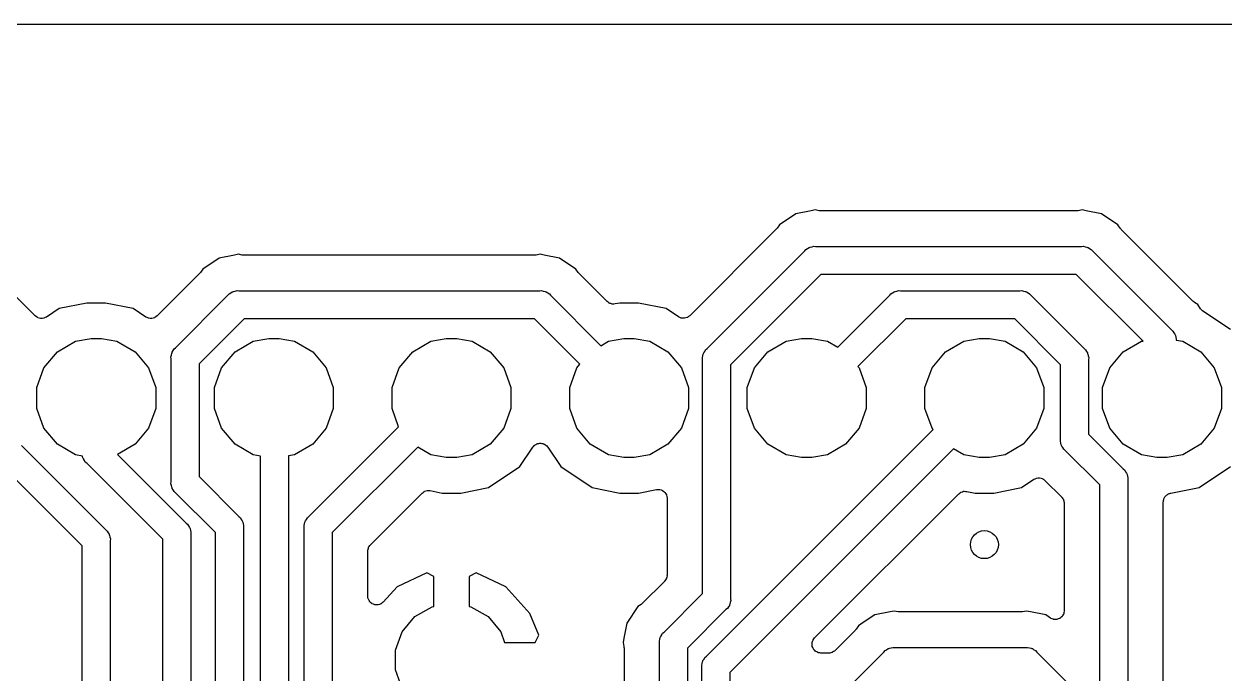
# Model space of a CAD drawing. Extents: x 106 to 188.7, y -135.7 to -88.7.
# Drawn here: x 156.45 to 173.62, y -97.99 to -88.7 of the extents above; entities that cross this region are included whole.
import ezdxf

# ---------------------------------------------------------------- set-up
doc = ezdxf.new("R2010")
doc.units = 0
doc.header["$MEASUREMENT"] = 0
doc.layers.add('BLACK', color=7, linetype='CONTINUOUS')

msp = doc.modelspace()

# ---------------------------------------------------------------- linework, layer by layer
at = {"layer": 'BLACK', "linetype": 'CONTINUOUS'}
for p, q in [((106.71, -88.696), (187.9, -88.696)), ((167.758, -91.3531), (167.701, -91.3646)), ((167.816, -91.3646), (167.758, -91.3531)), ((171.577, -91.3531), (171.52, -91.3646)), ((171.634, -91.3646), (171.577, -91.3531)), ((167.482, -91.4081), (167.248, -91.5646)), ((167.701, -91.3646), (167.482, -91.4081)), ((167.828, -91.3648), (167.816, -91.3646)), ((167.841, -91.367), (167.828, -91.3648)), ((171.495, -91.367), (167.841, -91.367)), ((171.507, -91.3648), (171.495, -91.367)), ((171.52, -91.3646), (171.507, -91.3648)), ((171.853, -91.4081), (171.634, -91.3646)), ((171.634, -91.3646), (171.634, -91.3646)), ((172.087, -91.5646), (171.853, -91.4081)), ((167.2, -91.6325), (165.966, -92.8661)), ((167.207, -91.6223), (167.2, -91.6325)), ((167.216, -91.6133), (167.207, -91.6223)), ((167.248, -91.5646), (167.216, -91.6133)), ((172.12, -91.6133), (172.087, -91.5646)), ((172.129, -91.6223), (172.12, -91.6133)), ((172.136, -91.6325), (172.129, -91.6223)), ((173.162, -92.6592), (172.136, -91.6325)), ((167.715, -91.8796), (167.741, -91.8727)), ((167.741, -91.8727), (167.767, -91.875)), ((171.568, -91.875), (171.595, -91.8727)), ((171.595, -91.8727), (171.62, -91.8796)), ((159.236, -92.0431), (159.002, -92.1996)), ((159.455, -91.9996), (159.236, -92.0431)), ((159.512, -91.9881), (159.455, -91.9996)), ((159.569, -91.9996), (159.512, -91.9881)), ((159.582, -91.9998), (159.569, -91.9996)), ((159.594, -92.002), (159.582, -91.9998)), ((163.748, -92.002), (159.594, -92.002)), ((163.76, -91.9998), (163.748, -92.002)), ((163.773, -91.9996), (163.76, -91.9998)), ((163.83, -91.9881), (163.773, -91.9996)), ((163.887, -91.9996), (163.83, -91.9881)), ((164.106, -92.0431), (163.887, -91.9996)), ((163.887, -91.9996), (163.887, -91.9996)), ((164.34, -92.1996), (164.106, -92.0431)), ((166.215, -93.3359), (167.611, -91.9398)), ((167.611, -91.9398), (167.628, -91.9194)), ((167.628, -91.9194), (167.651, -91.9062)), ((167.651, -91.9062), (167.673, -91.8909)), ((167.673, -91.8909), (167.681, -91.8886)), ((167.681, -91.8886), (167.689, -91.8842)), ((167.689, -91.8842), (167.715, -91.8796)), ((167.767, -91.875), (171.568, -91.875)), ((171.62, -91.8796), (171.646, -91.8842)), ((171.646, -91.8842), (171.654, -91.8886)), ((171.654, -91.8886), (171.663, -91.8909)), ((171.663, -91.8909), (171.685, -91.9062)), ((171.685, -91.9062), (171.708, -91.9194)), ((171.708, -91.9194), (171.725, -91.9398)), ((171.725, -91.9398), (172.855, -93.0704)), ((159.002, -92.1996), (158.969, -92.2483)), ((164.373, -92.2483), (164.34, -92.1996)), ((156.609, -92.8695), (156.007, -92.2675)), ((158.953, -92.2675), (158.351, -92.8695)), ((158.96, -92.2573), (158.953, -92.2675)), ((158.969, -92.2483), (158.96, -92.2573)), ((164.382, -92.2573), (164.373, -92.2483)), ((164.389, -92.2675), (164.382, -92.2573)), ((164.785, -92.664), (164.389, -92.2675)), ((167.841, -92.275), (166.55, -93.5663)), ((171.494, -92.275), (167.841, -92.275)), ((172.448, -93.2284), (171.494, -92.275)), ((159.364, -92.5748), (159.381, -92.5544)), ((159.381, -92.5544), (159.404, -92.5412)), ((159.404, -92.5412), (159.426, -92.5259)), ((159.426, -92.5259), (159.435, -92.5236)), ((159.435, -92.5236), (159.443, -92.5192)), ((159.443, -92.5192), (159.469, -92.5146)), ((159.469, -92.5146), (159.494, -92.5077)), ((159.494, -92.5077), (159.521, -92.51)), ((159.521, -92.51), (163.821, -92.51)), ((163.821, -92.51), (163.848, -92.5077)), ((163.848, -92.5077), (163.873, -92.5146)), ((163.873, -92.5146), (163.899, -92.5192)), ((163.899, -92.5192), (163.907, -92.5236)), ((163.907, -92.5236), (163.916, -92.5259)), ((163.916, -92.5259), (163.938, -92.5412)), ((163.938, -92.5412), (163.961, -92.5544)), ((163.961, -92.5544), (163.978, -92.5748)), ((168.826, -92.5748), (168.843, -92.5544)), ((168.843, -92.5544), (168.866, -92.5412)), ((168.866, -92.5412), (168.888, -92.5259)), ((168.888, -92.5259), (168.896, -92.5236)), ((168.896, -92.5236), (168.904, -92.5192)), ((168.904, -92.5192), (168.93, -92.5146)), ((168.93, -92.5146), (168.956, -92.5077)), ((168.956, -92.5077), (168.982, -92.51)), ((168.982, -92.51), (170.688, -92.51)), ((170.688, -92.51), (170.714, -92.5077)), ((170.714, -92.5077), (170.74, -92.5146)), ((170.74, -92.5146), (170.766, -92.5192)), ((170.766, -92.5192), (170.774, -92.5236)), ((170.774, -92.5236), (170.782, -92.5259)), ((170.782, -92.5259), (170.804, -92.5412)), ((170.804, -92.5412), (170.827, -92.5544)), ((170.827, -92.5544), (170.844, -92.5748)), ((157.346, -92.6855), (156.95, -92.7643)), ((157.614, -92.6855), (157.346, -92.6855)), ((158.01, -92.7643), (157.614, -92.6855)), ((158.615, -93.3244), (159.364, -92.5748)), ((163.978, -92.5748), (164.697, -93.2945)), ((164.8, -92.6743), (164.785, -92.664)), ((164.814, -92.6855), (164.8, -92.6743)), ((164.818, -92.6869), (164.814, -92.6855)), ((164.821, -92.6893), (164.818, -92.6869)), ((164.839, -92.6939), (164.821, -92.6893)), ((164.856, -92.6997), (164.839, -92.6939)), ((164.86, -92.6996), (164.856, -92.6997)), ((164.864, -92.7007), (164.86, -92.6996)), ((164.882, -92.6991), (164.864, -92.7007)), ((164.9, -92.6987), (164.882, -92.6991)), ((164.966, -92.6855), (164.9, -92.6987)), ((165.234, -92.6855), (164.966, -92.6855)), ((165.63, -92.7643), (165.234, -92.6855)), ((168.083, -93.3177), (168.826, -92.5748)), ((170.844, -92.5748), (171.605, -93.3359)), ((173.173, -92.6664), (173.162, -92.6592)), ((173.182, -92.675), (173.173, -92.6664)), ((173.23, -92.7076), (173.182, -92.675)), ((173.269, -92.7656), (173.23, -92.7076)), ((156.626, -92.8813), (156.609, -92.8695)), ((156.642, -92.8936), (156.626, -92.8813)), ((156.644, -92.894), (156.642, -92.8936)), ((156.645, -92.8948), (156.644, -92.894)), ((156.665, -92.9001), (156.645, -92.8948)), ((156.685, -92.9059), (156.665, -92.9001)), ((156.729, -92.903), (156.708, -92.9044)), ((156.73, -92.9025), (156.729, -92.903)), ((156.731, -92.9023), (156.73, -92.9025)), ((156.75, -92.8936), (156.731, -92.9023)), ((156.769, -92.8853), (156.75, -92.8936)), ((156.95, -92.7643), (156.769, -92.8853)), ((158.191, -92.8853), (158.01, -92.7643)), ((158.21, -92.8936), (158.191, -92.8853)), ((158.229, -92.9023), (158.21, -92.8936)), ((158.23, -92.9025), (158.229, -92.9023)), ((158.231, -92.903), (158.23, -92.9025)), ((158.252, -92.9044), (158.231, -92.903)), ((158.295, -92.9001), (158.275, -92.9059)), ((158.315, -92.8948), (158.295, -92.9001)), ((158.316, -92.894), (158.315, -92.8948)), ((158.318, -92.8936), (158.316, -92.894)), ((158.334, -92.8813), (158.318, -92.8936)), ((158.351, -92.8695), (158.334, -92.8813)), ((165.806, -92.8819), (165.63, -92.7643)), ((165.825, -92.8902), (165.806, -92.8819)), ((165.844, -92.8989), (165.825, -92.8902)), ((165.845, -92.8991), (165.844, -92.8989)), ((165.846, -92.8996), (165.845, -92.8991)), ((165.867, -92.901), (165.846, -92.8996)), ((165.887, -92.9028), (165.867, -92.901)), ((165.889, -92.9024), (165.887, -92.9028)), ((165.89, -92.9025), (165.889, -92.9024)), ((165.91, -92.8967), (165.89, -92.9025)), ((165.93, -92.8914), (165.91, -92.8967)), ((165.931, -92.8906), (165.93, -92.8914)), ((165.933, -92.8902), (165.931, -92.8906)), ((165.949, -92.8779), (165.933, -92.8902)), ((165.966, -92.8661), (165.949, -92.8779)), ((173.271, -92.7676), (173.269, -92.7656)), ((173.272, -92.7701), (173.271, -92.7676)), ((173.286, -92.7835), (173.272, -92.7701)), ((173.3, -92.7975), (173.286, -92.7835)), ((173.302, -92.7987), (173.3, -92.7975)), ((173.304, -92.8006), (173.302, -92.7987)), ((173.699, -93.0644), (173.304, -92.8006)), ((156.686, -92.9058), (156.685, -92.9059)), ((156.687, -92.9062), (156.686, -92.9058)), ((156.708, -92.9044), (156.687, -92.9062)), ((158.273, -92.9062), (158.252, -92.9044)), ((158.274, -92.9058), (158.273, -92.9062)), ((158.275, -92.9059), (158.274, -92.9058)), ((159.595, -92.91), (158.95, -93.5548)), ((163.747, -92.91), (159.595, -92.91)), ((164.397, -93.5594), (163.747, -92.91)), ((169.056, -92.91), (168.372, -93.594)), ((170.614, -92.91), (169.056, -92.91)), ((171.27, -93.5663), (170.614, -92.91)), ((172.855, -93.0704), (172.876, -93.0875)), ((156.925, -93.3823), (157.185, -93.2324)), ((157.185, -93.2324), (157.406, -93.1935)), ((157.406, -93.1935), (157.554, -93.1935)), ((157.554, -93.1935), (157.775, -93.2324)), ((157.775, -93.2324), (158.035, -93.3823)), ((159.465, -93.3823), (159.725, -93.2324)), ((159.725, -93.2324), (159.946, -93.1935)), ((159.946, -93.1935), (160.094, -93.1935)), ((160.094, -93.1935), (160.315, -93.2324)), ((160.315, -93.2324), (160.575, -93.3823)), ((162.005, -93.3823), (162.265, -93.2324)), ((162.265, -93.2324), (162.486, -93.1935)), ((162.486, -93.1935), (162.634, -93.1935)), ((162.634, -93.1935), (162.855, -93.2324)), ((162.855, -93.2324), (163.115, -93.3823)), ((164.697, -93.2945), (164.805, -93.2324)), ((164.805, -93.2324), (165.026, -93.1935)), ((165.026, -93.1935), (165.174, -93.1935)), ((165.174, -93.1935), (165.395, -93.2324)), ((165.395, -93.2324), (165.655, -93.3823)), ((167.085, -93.3823), (167.345, -93.2324)), ((167.345, -93.2324), (167.566, -93.1935)), ((167.566, -93.1935), (167.714, -93.1935)), ((167.714, -93.1935), (167.935, -93.2324)), ((167.935, -93.2324), (168.083, -93.3177)), ((169.625, -93.3823), (169.885, -93.2324)), ((169.885, -93.2324), (170.106, -93.1935)), ((170.106, -93.1935), (170.254, -93.1935)), ((170.254, -93.1935), (170.475, -93.2324)), ((170.475, -93.2324), (170.735, -93.3823)), ((172.165, -93.3823), (172.425, -93.2324)), ((172.425, -93.2324), (172.448, -93.2284)), ((172.876, -93.0875), (172.889, -93.1104)), ((172.889, -93.1104), (172.904, -93.1322)), ((172.904, -93.1322), (172.906, -93.1408)), ((172.906, -93.1408), (172.911, -93.1485)), ((172.911, -93.1485), (172.915, -93.1747)), ((172.915, -93.1747), (172.922, -93.2003)), ((172.922, -93.2003), (172.921, -93.2158)), ((172.921, -93.2158), (173.015, -93.2324)), ((173.015, -93.2324), (173.275, -93.3823)), ((156.733, -93.6119), (156.925, -93.3823)), ((158.035, -93.3823), (158.227, -93.6119)), ((158.555, -93.4287), (158.559, -93.4025)), ((158.559, -93.4025), (158.564, -93.3948)), ((158.564, -93.3948), (158.566, -93.3862)), ((158.566, -93.3862), (158.581, -93.3644)), ((158.581, -93.3644), (158.594, -93.3415)), ((158.594, -93.3415), (158.615, -93.3244)), ((159.273, -93.6119), (159.465, -93.3823)), ((160.575, -93.3823), (160.767, -93.6119)), ((161.813, -93.6119), (162.005, -93.3823)), ((163.115, -93.3823), (163.307, -93.6119)), ((165.655, -93.3823), (165.847, -93.6119)), ((166.155, -93.4402), (166.159, -93.414)), ((166.159, -93.414), (166.164, -93.4063)), ((166.164, -93.4063), (166.166, -93.3977)), ((166.166, -93.3977), (166.181, -93.3759)), ((166.181, -93.3759), (166.194, -93.353)), ((166.194, -93.353), (166.215, -93.3359)), ((166.893, -93.6119), (167.085, -93.3823)), ((169.433, -93.6119), (169.625, -93.3823)), ((170.735, -93.3823), (170.927, -93.6119)), ((171.605, -93.3359), (171.626, -93.353)), ((171.626, -93.353), (171.639, -93.3759)), ((171.639, -93.3759), (171.654, -93.3977)), ((171.654, -93.3977), (171.656, -93.4063)), ((171.656, -93.4063), (171.661, -93.414)), ((171.661, -93.414), (171.665, -93.4402)), ((171.973, -93.6119), (172.165, -93.3823)), ((173.275, -93.3823), (173.467, -93.6119)), ((158.548, -93.4543), (158.555, -93.4287)), ((158.55, -93.4807), (158.548, -93.4543)), ((158.55, -95.2413), (158.55, -93.4807)), ((158.95, -93.5548), (158.95, -95.1672)), ((164.353, -93.6119), (164.397, -93.5594)), ((166.148, -93.4658), (166.155, -93.4402)), ((166.15, -93.4922), (166.148, -93.4658)), ((166.15, -96.8382), (166.15, -93.4922)), ((166.55, -93.5663), (166.55, -96.9123)), ((171.27, -94.6348), (171.27, -93.5663)), ((171.665, -93.4402), (171.672, -93.4658)), ((171.672, -93.4658), (171.67, -93.4922)), ((171.67, -93.4922), (171.67, -94.5607)), ((156.63, -93.8936), (156.733, -93.6119)), ((158.227, -93.6119), (158.33, -93.8936)), ((159.17, -93.8936), (159.273, -93.6119)), ((160.767, -93.6119), (160.87, -93.8936)), ((161.71, -93.8936), (161.813, -93.6119)), ((163.307, -93.6119), (163.41, -93.8936)), ((164.25, -93.8936), (164.353, -93.6119)), ((165.847, -93.6119), (165.95, -93.8936)), ((166.79, -93.8936), (166.893, -93.6119)), ((168.372, -93.594), (168.387, -93.6119)), ((168.387, -93.6119), (168.49, -93.8936)), ((169.33, -93.8936), (169.433, -93.6119)), ((170.927, -93.6119), (171.03, -93.8936)), ((171.87, -93.8936), (171.973, -93.6119)), ((173.467, -93.6119), (173.57, -93.8936)), ((156.63, -94.1934), (156.63, -93.8936)), ((158.33, -93.8936), (158.33, -94.1934)), ((159.17, -94.1934), (159.17, -93.8936)), ((160.87, -93.8936), (160.87, -94.1934)), ((161.71, -94.1934), (161.71, -93.8936)), ((163.41, -93.8936), (163.41, -94.1934)), ((164.25, -94.1934), (164.25, -93.8936)), ((165.95, -93.8936), (165.95, -94.1934)), ((166.79, -94.1934), (166.79, -93.8936)), ((168.49, -93.8936), (168.49, -94.1934)), ((169.33, -94.1934), (169.33, -93.8936)), ((171.03, -93.8936), (171.03, -94.1934)), ((171.87, -94.1934), (171.87, -93.8936)), ((173.57, -93.8936), (173.57, -94.1934)), ((156.733, -94.4751), (156.63, -94.1934)), ((158.33, -94.1934), (158.227, -94.4751)), ((159.273, -94.4751), (159.17, -94.1934)), ((160.87, -94.1934), (160.767, -94.4751)), ((161.804, -94.4528), (161.71, -94.1934)), ((163.41, -94.1934), (163.307, -94.4751)), ((164.353, -94.4751), (164.25, -94.1934)), ((165.95, -94.1934), (165.847, -94.4751)), ((166.893, -94.4751), (166.79, -94.1934)), ((168.49, -94.1934), (168.387, -94.4751)), ((169.433, -94.4751), (169.33, -94.1934)), ((171.03, -94.1934), (170.927, -94.4751)), ((171.973, -94.4751), (171.87, -94.1934)), ((173.57, -94.1934), (173.467, -94.4751)), ((156.925, -94.7047), (156.733, -94.4751)), ((158.227, -94.4751), (158.035, -94.7047)), ((159.465, -94.7047), (159.273, -94.4751)), ((160.52, -95.7374), (161.804, -94.4528)), ((160.767, -94.4751), (160.575, -94.7047)), ((163.307, -94.4751), (163.115, -94.7047)), ((164.545, -94.7047), (164.353, -94.4751)), ((165.847, -94.4751), (165.655, -94.7047)), ((166.205, -97.7359), (169.448, -94.493)), ((167.085, -94.7047), (166.893, -94.4751)), ((168.387, -94.4751), (168.195, -94.7047)), ((169.448, -94.493), (169.433, -94.4751)), ((170.927, -94.4751), (170.735, -94.7047)), ((171.67, -94.5607), (172.165, -95.0559)), ((172.165, -94.7047), (171.973, -94.4751)), ((173.467, -94.4751), (173.275, -94.7047)), ((156.41, -94.7227), (157.615, -95.9279)), ((157.185, -94.8546), (156.925, -94.7047)), ((158.035, -94.7047), (157.784, -94.8496)), ((159.725, -94.8546), (159.465, -94.7047)), ((160.575, -94.7047), (160.315, -94.8546)), ((162.077, -94.746), (160.855, -95.9678)), ((162.265, -94.8546), (162.077, -94.746)), ((163.115, -94.7047), (162.855, -94.8546)), ((163.539, -95.0226), (163.724, -94.7452)), ((163.724, -94.7452), (163.734, -94.7352)), ((163.734, -94.7352), (163.742, -94.724)), ((163.742, -94.724), (163.749, -94.7194)), ((163.749, -94.7194), (163.755, -94.7133)), ((163.755, -94.7133), (163.767, -94.7072)), ((163.767, -94.7072), (163.779, -94.6995)), ((163.779, -94.6995), (163.787, -94.6975)), ((163.787, -94.6975), (163.794, -94.6938)), ((163.794, -94.6938), (163.808, -94.6923)), ((163.808, -94.6923), (163.822, -94.689)), ((163.822, -94.689), (163.83, -94.6899)), ((163.83, -94.6899), (163.838, -94.689)), ((163.838, -94.689), (163.852, -94.6923)), ((163.852, -94.6923), (163.866, -94.6938)), ((163.866, -94.6938), (163.873, -94.6975)), ((163.873, -94.6975), (163.881, -94.6995)), ((163.881, -94.6995), (163.893, -94.7072)), ((163.893, -94.7072), (163.905, -94.7133)), ((163.905, -94.7133), (163.911, -94.7194)), ((163.911, -94.7194), (163.918, -94.724)), ((163.918, -94.724), (163.926, -94.7352)), ((163.926, -94.7352), (163.936, -94.7452)), ((163.936, -94.7452), (164.121, -95.0226)), ((164.805, -94.8546), (164.545, -94.7047)), ((165.655, -94.7047), (165.395, -94.8546)), ((169.737, -94.7693), (166.54, -97.9663)), ((167.345, -94.8546), (167.085, -94.7047)), ((168.195, -94.7047), (167.935, -94.8546)), ((169.885, -94.8546), (169.737, -94.7693)), ((170.735, -94.7047), (170.475, -94.8546)), ((171.268, -94.6612), (171.27, -94.6348)), ((171.275, -94.6868), (171.268, -94.6612)), ((171.279, -94.713), (171.275, -94.6868)), ((171.284, -94.7207), (171.279, -94.713)), ((171.286, -94.7293), (171.284, -94.7207)), ((171.301, -94.7511), (171.286, -94.7293)), ((171.314, -94.774), (171.301, -94.7511)), ((171.335, -94.7911), (171.314, -94.774)), ((171.83, -95.2864), (171.335, -94.7911)), ((172.425, -94.8546), (172.165, -94.7047)), ((173.275, -94.7047), (173.015, -94.8546)), ((157.28, -96.1583), (156.075, -94.9531)), ((157.285, -94.8722), (157.185, -94.8546)), ((157.289, -94.898), (157.285, -94.8722)), ((157.294, -94.9057), (157.289, -94.898)), ((157.296, -94.9144), (157.294, -94.9057)), ((157.311, -94.9361), (157.296, -94.9144)), ((157.324, -94.9591), (157.311, -94.9361)), ((157.345, -94.9761), (157.324, -94.9591)), ((157.784, -94.8496), (158.766, -95.8315)), ((159.828, -94.8728), (159.725, -94.8546)), ((159.828, -102.02), (159.828, -94.8728)), ((160.315, -94.8546), (160.228, -94.8699)), ((160.228, -94.8699), (160.228, -101.946)), ((162.486, -94.8935), (162.265, -94.8546)), ((162.634, -94.8935), (162.486, -94.8935)), ((162.855, -94.8546), (162.634, -94.8935)), ((165.026, -94.8935), (164.805, -94.8546)), ((165.174, -94.8935), (165.026, -94.8935)), ((165.395, -94.8546), (165.174, -94.8935)), ((167.566, -94.8935), (167.345, -94.8546)), ((167.714, -94.8935), (167.566, -94.8935)), ((167.935, -94.8546), (167.714, -94.8935)), ((170.106, -94.8935), (169.885, -94.8546)), ((170.254, -94.8935), (170.106, -94.8935)), ((170.475, -94.8546), (170.254, -94.8935)), ((172.646, -94.8935), (172.425, -94.8546)), ((172.794, -94.8935), (172.646, -94.8935)), ((173.015, -94.8546), (172.794, -94.8935)), ((158.431, -96.062), (157.345, -94.9761)), ((163.09, -95.3227), (163.539, -95.0226)), ((164.121, -95.0226), (164.57, -95.3227)), ((172.165, -95.0559), (172.186, -95.073)), ((172.186, -95.073), (172.199, -95.096)), ((172.199, -95.096), (172.214, -95.1177)), ((172.214, -95.1177), (172.216, -95.1263)), ((172.216, -95.1263), (172.221, -95.1341)), ((172.221, -95.1341), (172.225, -95.1602)), ((173.25, -95.3227), (173.699, -95.0226)), ((158.548, -95.2677), (158.55, -95.2413)), ((158.555, -95.2933), (158.548, -95.2677)), ((158.559, -95.3195), (158.555, -95.2933)), ((158.95, -95.1672), (159.52, -95.7374)), ((170.71, -95.3227), (170.886, -95.2051)), ((170.886, -95.2051), (170.905, -95.1968)), ((170.905, -95.1968), (170.923, -95.1881)), ((170.923, -95.1881), (170.925, -95.1879)), ((170.925, -95.1879), (170.926, -95.1874)), ((170.926, -95.1874), (170.947, -95.186)), ((170.947, -95.186), (170.967, -95.1842)), ((170.967, -95.1842), (170.969, -95.1846)), ((170.969, -95.1846), (170.97, -95.1845)), ((170.97, -95.1845), (170.99, -95.1903)), ((170.99, -95.1903), (171.01, -95.1956)), ((171.01, -95.1956), (171.011, -95.1964)), ((171.011, -95.1964), (171.013, -95.1968)), ((171.013, -95.1968), (171.029, -95.2091)), ((171.029, -95.2091), (171.046, -95.2209)), ((171.046, -95.2209), (171.285, -95.4596)), ((171.83, -99.7941), (171.83, -95.2864)), ((172.225, -95.1602), (172.232, -95.1858)), ((172.232, -95.1858), (172.23, -95.2122)), ((172.23, -95.2122), (172.23, -99.8683)), ((158.564, -95.3272), (158.559, -95.3195)), ((158.566, -95.3358), (158.564, -95.3272)), ((158.581, -95.3576), (158.566, -95.3358)), ((158.594, -95.3805), (158.581, -95.3576)), ((158.615, -95.3976), (158.594, -95.3805)), ((159.185, -95.9678), (158.615, -95.3976)), ((161.4, -96.1411), (162.139, -95.402)), ((162.139, -95.402), (162.154, -95.3917)), ((162.154, -95.3917), (162.168, -95.3804)), ((162.168, -95.3804), (162.172, -95.3791)), ((162.172, -95.3791), (162.175, -95.3767)), ((162.175, -95.3767), (162.193, -95.372)), ((162.193, -95.372), (162.21, -95.3662)), ((162.21, -95.3662), (162.214, -95.3663)), ((162.214, -95.3663), (162.218, -95.3653)), ((162.218, -95.3653), (162.236, -95.3668)), ((162.236, -95.3668), (162.254, -95.3672)), ((162.254, -95.3672), (162.426, -95.4015)), ((162.426, -95.4015), (162.694, -95.4015)), ((162.694, -95.4015), (163.09, -95.3227)), ((164.57, -95.3227), (164.966, -95.4015)), ((164.966, -95.4015), (165.234, -95.4015)), ((165.234, -95.4015), (165.49, -95.3505)), ((165.49, -95.3505), (165.492, -95.3505)), ((165.492, -95.3505), (165.493, -95.35)), ((165.493, -95.35), (165.514, -95.35)), ((165.514, -95.35), (165.534, -95.3495)), ((165.534, -95.3495), (165.536, -95.35)), ((165.536, -95.35), (165.537, -95.35)), ((165.537, -95.35), (165.556, -95.357)), ((165.556, -95.357), (165.576, -95.3637)), ((165.576, -95.3637), (165.577, -95.3646)), ((165.577, -95.3646), (165.579, -95.3651)), ((165.579, -95.3651), (165.594, -95.3784)), ((165.594, -95.3784), (165.61, -95.3913)), ((165.61, -95.3913), (165.611, -95.3925)), ((165.611, -95.3925), (165.612, -95.3934)), ((165.612, -95.3934), (165.623, -95.4114)), ((165.623, -95.4114), (165.633, -95.429)), ((165.633, -95.429), (165.634, -95.4304)), ((165.634, -95.4304), (165.634, -95.4316)), ((165.634, -95.4316), (165.638, -95.452)), ((165.638, -95.452), (165.642, -95.4723)), ((165.642, -95.4723), (165.642, -95.4737)), ((165.642, -95.4737), (165.642, -95.475)), ((165.642, -95.475), (165.642, -96.5751)), ((167.752, -97.4728), (169.812, -95.4125)), ((169.812, -95.4125), (169.827, -95.4022)), ((169.827, -95.4022), (169.841, -95.391)), ((169.841, -95.391), (169.845, -95.3896)), ((169.845, -95.3896), (169.848, -95.3872)), ((169.848, -95.3872), (169.866, -95.3826)), ((169.866, -95.3826), (169.883, -95.3768)), ((169.883, -95.3768), (169.887, -95.3769)), ((169.887, -95.3769), (169.891, -95.3758)), ((169.891, -95.3758), (169.909, -95.3774)), ((169.909, -95.3774), (169.927, -95.3777)), ((169.927, -95.3777), (170.046, -95.4015)), ((170.046, -95.4015), (170.314, -95.4015)), ((170.314, -95.4015), (170.71, -95.3227)), ((171.285, -95.4596), (171.288, -95.4642)), ((171.288, -95.4642), (171.292, -95.4677)), ((171.292, -95.4677), (171.301, -95.4821)), ((172.746, -95.4851), (172.751, -95.4754)), ((172.751, -95.4754), (172.755, -95.465)), ((172.755, -95.465), (172.762, -95.4565)), ((172.762, -95.4565), (172.768, -95.4469)), ((172.768, -95.4469), (172.776, -95.4397)), ((172.776, -95.4397), (172.783, -95.4312)), ((172.783, -95.4312), (172.793, -95.4257)), ((172.793, -95.4257), (172.802, -95.4185)), ((172.802, -95.4185), (172.812, -95.4147)), ((172.812, -95.4147), (172.822, -95.4092)), ((172.822, -95.4092), (172.833, -95.4072)), ((172.833, -95.4072), (172.84, -95.4044)), ((172.84, -95.4044), (172.841, -95.4039)), ((172.841, -95.4039), (172.842, -95.4039)), ((172.842, -95.4039), (172.843, -95.4034)), ((172.843, -95.4034), (172.844, -95.4034)), ((172.844, -95.4034), (173.25, -95.3227)), ((171.301, -95.4821), (171.31, -95.4957)), ((171.31, -95.4957), (171.312, -95.5011)), ((171.312, -95.5011), (171.314, -95.5059)), ((171.314, -95.5059), (171.317, -95.5223)), ((171.317, -95.5223), (171.322, -95.5383)), ((171.322, -95.5383), (171.321, -95.5439)), ((171.321, -95.5439), (171.322, -95.5494)), ((171.322, -95.5494), (171.322, -97.0831)), ((172.738, -95.5285), (172.74, -95.5176)), ((172.738, -99.7948), (172.738, -95.5285)), ((172.74, -95.5064), (172.744, -95.496)), ((172.74, -95.5176), (172.74, -95.5064)), ((172.744, -95.496), (172.746, -95.4851)), ((159.52, -95.7374), (159.541, -95.7545)), ((159.541, -95.7545), (159.554, -95.7774)), ((159.554, -95.7774), (159.569, -95.7992)), ((159.569, -95.7992), (159.571, -95.8078)), ((159.571, -95.8078), (159.576, -95.8155)), ((159.576, -95.8155), (159.58, -95.8417)), ((160.46, -95.8417), (160.464, -95.8155)), ((160.464, -95.8155), (160.469, -95.8078)), ((160.469, -95.8078), (160.471, -95.7992)), ((160.471, -95.7992), (160.486, -95.7774)), ((160.486, -95.7774), (160.499, -95.7545)), ((160.499, -95.7545), (160.52, -95.7374)), ((157.615, -95.9279), (157.636, -95.945)), ((157.636, -95.945), (157.649, -95.9679)), ((157.649, -95.9679), (157.664, -95.9897)), ((157.664, -95.9897), (157.666, -95.9983)), ((158.766, -95.8315), (158.786, -95.8486)), ((158.786, -95.8486), (158.799, -95.8716)), ((158.799, -95.8716), (158.815, -95.8933)), ((158.815, -95.8933), (158.817, -95.9019)), ((158.817, -95.9019), (158.821, -95.9097)), ((158.821, -95.9097), (158.826, -95.9358)), ((158.826, -95.9358), (158.833, -95.9614)), ((158.833, -95.9614), (158.831, -95.9878)), ((158.831, -95.9878), (158.831, -117.871)), ((159.185, -102.29), (159.185, -95.9678)), ((159.58, -95.8417), (159.587, -95.8673)), ((159.587, -95.8673), (159.585, -95.8937)), ((159.585, -95.8937), (159.585, -102.216)), ((160.453, -95.8673), (160.46, -95.8417)), ((160.455, -95.8937), (160.453, -95.8673)), ((160.455, -101.799), (160.455, -95.8937)), ((160.855, -95.9678), (160.855, -101.725)), ((157.28, -103.065), (157.28, -96.1583)), ((157.666, -95.9983), (157.671, -96.006)), ((157.671, -96.006), (157.675, -96.0322)), ((157.675, -96.0322), (157.682, -96.0578)), ((157.682, -96.0578), (157.68, -96.0842)), ((157.68, -96.0842), (157.68, -103.065)), ((158.431, -117.797), (158.431, -96.062)), ((161.375, -96.1772), (161.384, -96.1636)), ((161.384, -96.1636), (161.393, -96.1492)), ((161.393, -96.1492), (161.397, -96.1456)), ((161.397, -96.1456), (161.4, -96.1411)), ((161.363, -96.2198), (161.368, -96.2038)), ((161.364, -96.2254), (161.363, -96.2198)), ((161.363, -96.2309), (161.364, -96.2254)), ((161.363, -96.8748), (161.363, -96.2309)), ((161.368, -96.2038), (161.371, -96.1874)), ((161.371, -96.1874), (161.373, -96.1826)), ((161.373, -96.1826), (161.375, -96.1772)), ((162.207, -96.5405), (161.782, -96.7416)), ((162.306, -96.5947), (162.207, -96.5405)), ((162.306, -97.0224), (162.306, -96.5947)), ((162.913, -96.5405), (162.814, -96.5947)), ((162.814, -96.5947), (162.814, -97.0224)), ((163.338, -96.7416), (162.913, -96.5405)), ((165.605, -96.6649), (165.293, -96.9772)), ((165.608, -96.6604), (165.605, -96.6649)), ((165.612, -96.6568), (165.608, -96.6604)), ((165.621, -96.6424), (165.612, -96.6568)), ((165.63, -96.6288), (165.621, -96.6424)), ((165.632, -96.6234), (165.63, -96.6288)), ((165.634, -96.6186), (165.632, -96.6234)), ((165.637, -96.6022), (165.634, -96.6186)), ((165.642, -96.5862), (165.637, -96.6022)), ((165.642, -96.5751), (165.641, -96.5806)), ((165.641, -96.5806), (165.642, -96.5862)), ((161.782, -96.7416), (161.584, -96.9601)), ((163.682, -97.1215), (163.338, -96.7416)), ((165.6, -97.3884), (166.15, -96.8382)), ((161.366, -96.8942), (161.363, -96.8748)), ((161.369, -96.9137), (161.366, -96.8942)), ((161.37, -96.9158), (161.369, -96.9137)), ((161.371, -96.9182), (161.37, -96.9158)), ((161.381, -96.9353), (161.371, -96.9182)), ((161.39, -96.9527), (161.381, -96.9353)), ((161.391, -96.9543), (161.39, -96.9527)), ((161.393, -96.9564), (161.391, -96.9543)), ((161.408, -96.9691), (161.393, -96.9564)), ((161.422, -96.9823), (161.408, -96.9691)), ((161.425, -96.9832), (161.422, -96.9823)), ((161.427, -96.9848), (161.425, -96.9832)), ((161.445, -96.9915), (161.427, -96.9848)), ((161.463, -96.9989), (161.445, -96.9915)), ((161.466, -96.999), (161.463, -96.9989)), ((161.468, -96.9999), (161.466, -96.999)), ((161.488, -96.9999), (161.468, -96.9999)), ((161.507, -97.0006), (161.488, -96.9999)), ((161.51, -96.9999), (161.507, -97.0006)), ((161.512, -96.9999), (161.51, -96.9999)), ((161.531, -96.9931), (161.512, -96.9999)), ((161.549, -96.9871), (161.531, -96.9931)), ((161.551, -96.9856), (161.549, -96.9871)), ((161.553, -96.9848), (161.551, -96.9856)), ((161.569, -96.9721), (161.553, -96.9848)), ((161.584, -96.9601), (161.569, -96.9721)), ((162.282, -97.0266), (162.306, -97.0224)), ((162.814, -97.0224), (162.838, -97.0266)), ((165.273, -96.993), (165.225, -97.0256)), ((165.282, -96.9844), (165.273, -96.993)), ((165.293, -96.9772), (165.282, -96.9844)), ((166.534, -97.0068), (166.519, -97.0286)), ((166.536, -96.9982), (166.534, -97.0068)), ((166.541, -96.9905), (166.536, -96.9982)), ((166.545, -96.9643), (166.541, -96.9905)), ((166.552, -96.9387), (166.545, -96.9643)), ((166.55, -96.9123), (166.552, -96.9387)), ((161.856, -97.3838), (162.038, -97.1677)), ((162.038, -97.1677), (162.282, -97.0266)), ((162.838, -97.0266), (163.082, -97.1677)), ((163.082, -97.1677), (163.264, -97.3838)), ((163.811, -97.4332), (163.682, -97.1215)), ((165.225, -97.0256), (165.068, -97.2598)), ((166.485, -97.0686), (165.935, -97.6188)), ((166.506, -97.0515), (166.485, -97.0686)), ((166.519, -97.0286), (166.506, -97.0515)), ((168.614, -97.1431), (168.448, -97.2536)), ((168.833, -97.0996), (168.614, -97.1431)), ((168.89, -97.0881), (168.833, -97.0996)), ((168.833, -97.0996), (168.833, -97.0996)), ((168.947, -97.0996), (168.89, -97.0881)), ((168.96, -97.0998), (168.947, -97.0996)), ((168.972, -97.102), (168.96, -97.0998)), ((170.698, -97.102), (168.972, -97.102)), ((170.71, -97.0998), (170.698, -97.102)), ((170.723, -97.0996), (170.71, -97.0998)), ((170.78, -97.0881), (170.723, -97.0996)), ((170.837, -97.0996), (170.78, -97.0881)), ((171.056, -97.1431), (170.837, -97.0996)), ((170.837, -97.0996), (170.837, -97.0996)), ((171.124, -97.1887), (171.056, -97.1431)), ((171.128, -97.1903), (171.124, -97.1887)), ((171.132, -97.193), (171.128, -97.1903)), ((171.148, -97.1992), (171.132, -97.193)), ((171.255, -97.1945), (171.251, -97.197)), ((171.259, -97.193), (171.255, -97.1945)), ((171.272, -97.1815), (171.259, -97.193)), ((171.287, -97.1709), (171.272, -97.1815)), ((171.289, -97.1674), (171.287, -97.1709)), ((171.292, -97.1647), (171.289, -97.1674)), ((171.301, -97.1491), (171.292, -97.1647)), ((171.311, -97.1342), (171.301, -97.1491)), ((171.312, -97.1301), (171.311, -97.1342)), ((171.314, -97.1265), (171.312, -97.1301)), ((171.317, -97.1088), (171.314, -97.1265)), ((171.322, -97.0914), (171.317, -97.1088)), ((171.322, -97.0831), (171.321, -97.0872)), ((171.321, -97.0872), (171.322, -97.0914)), ((165.068, -97.2598), (165.025, -97.4785)), ((168.331, -97.3675), (168.046, -97.6524)), ((168.338, -97.3573), (168.331, -97.3675)), ((168.347, -97.3483), (168.338, -97.3573)), ((168.38, -97.2996), (168.347, -97.3483)), ((168.448, -97.2536), (168.38, -97.2996)), ((171.165, -97.2064), (171.148, -97.1992)), ((171.169, -97.2067), (171.165, -97.2064)), ((171.173, -97.2081), (171.169, -97.2067)), ((171.191, -97.2081), (171.173, -97.2081)), ((171.209, -97.2093), (171.191, -97.2081)), ((171.213, -97.2081), (171.209, -97.2093)), ((171.217, -97.2081), (171.213, -97.2081)), ((171.234, -97.202), (171.217, -97.2081)), ((171.251, -97.197), (171.234, -97.202)), ((161.76, -97.6489), (161.856, -97.3838)), ((163.264, -97.3838), (163.319, -97.536)), ((163.319, -97.536), (163.755, -97.536)), ((163.755, -97.536), (163.811, -97.4332)), ((165.025, -97.4785), (165.013, -97.536)), ((165.013, -97.536), (165.025, -97.5935)), ((165.025, -97.4785), (165.025, -97.4785)), ((165.533, -97.5183), (165.54, -97.4927)), ((165.535, -97.5447), (165.533, -97.5183)), ((165.54, -97.4927), (165.544, -97.4665)), ((165.544, -97.4665), (165.549, -97.4588)), ((165.549, -97.4588), (165.551, -97.4502)), ((165.551, -97.4502), (165.566, -97.4284)), ((165.566, -97.4284), (165.579, -97.4055)), ((165.579, -97.4055), (165.6, -97.3884)), ((167.717, -97.5405), (167.722, -97.5249)), ((167.722, -97.5249), (167.727, -97.5089)), ((167.727, -97.5089), (167.73, -97.5043)), ((167.73, -97.5043), (167.732, -97.4991)), ((167.732, -97.4991), (167.742, -97.4864)), ((167.742, -97.4864), (167.752, -97.4728)), ((161.76, -97.9311), (161.76, -97.6489)), ((165.025, -97.5935), (165.025, -97.6059)), ((165.025, -97.6059), (165.027, -97.6182)), ((165.027, -97.6182), (165.027, -124.749)), ((165.535, -125.012), (165.535, -97.5447)), ((165.935, -97.6188), (165.935, -125.086)), ((167.715, -97.5515), (167.717, -97.5461)), ((167.717, -97.568), (167.715, -97.5515)), ((167.717, -97.5461), (167.717, -97.5405)), ((167.717, -97.5846), (167.717, -97.568)), ((167.719, -97.5899), (167.717, -97.5846)), ((167.719, -97.5954), (167.719, -97.5899)), ((167.726, -97.6105), (167.719, -97.5954)), ((167.732, -97.6261), (167.726, -97.6105)), ((167.735, -97.6303), (167.732, -97.6261)), ((167.738, -97.6354), (167.735, -97.6303)), ((167.75, -97.6471), (167.738, -97.6354)), ((167.76, -97.6598), (167.75, -97.6471)), ((167.765, -97.6626), (167.76, -97.6598)), ((167.769, -97.6666), (167.765, -97.6626)), ((167.784, -97.6736), (167.769, -97.6666)), ((167.798, -97.6819), (167.784, -97.6736)), ((167.804, -97.6829), (167.798, -97.6819)), ((167.809, -97.6852), (167.804, -97.6829)), ((167.825, -97.6867), (167.809, -97.6852)), ((167.842, -97.6896), (167.825, -97.6867)), ((167.957, -97.6896), (167.842, -97.6896)), ((167.962, -97.6886), (167.957, -97.6896)), ((167.968, -97.6891), (167.962, -97.6886)), ((167.984, -97.6848), (167.968, -97.6891)), ((168, -97.6819), (167.984, -97.6848)), ((168.005, -97.6791), (168, -97.6819)), ((168.01, -97.6777), (168.005, -97.6791)), ((168.024, -97.6681), (168.01, -97.6777)), ((168.038, -97.6598), (168.024, -97.6681)), ((168.042, -97.6556), (168.038, -97.6598)), ((168.046, -97.6524), (168.042, -97.6556)), ((168.207, -98.21), (168.742, -97.6748)), ((168.742, -97.6748), (168.759, -97.6544)), ((168.759, -97.6544), (168.782, -97.6412)), ((168.782, -97.6412), (168.804, -97.6259)), ((168.804, -97.6259), (168.813, -97.6236)), ((168.813, -97.6236), (168.821, -97.6192)), ((168.821, -97.6192), (168.847, -97.6146)), ((168.847, -97.6146), (168.872, -97.6077)), ((168.872, -97.6077), (168.899, -97.61)), ((168.899, -97.61), (170.771, -97.61)), ((170.771, -97.61), (170.798, -97.6077)), ((170.798, -97.6077), (170.823, -97.6146)), ((170.823, -97.6146), (170.849, -97.6192)), ((170.849, -97.6192), (170.857, -97.6236)), ((170.857, -97.6236), (170.866, -97.6259)), ((170.866, -97.6259), (170.888, -97.6412)), ((170.888, -97.6412), (170.911, -97.6544)), ((170.911, -97.6544), (170.928, -97.6748)), ((170.928, -97.6748), (171.565, -98.3124)), ((166.138, -97.8658), (166.145, -97.8402)), ((166.14, -97.8922), (166.138, -97.8658)), ((166.145, -97.8402), (166.149, -97.814)), ((166.149, -97.814), (166.154, -97.8063)), ((166.154, -97.8063), (166.156, -97.7977)), ((166.156, -97.7977), (166.171, -97.7759)), ((166.171, -97.7759), (166.184, -97.753)), ((166.184, -97.753), (166.205, -97.7359)), ((161.856, -98.1962), (161.76, -97.9311)), ((166.14, -129.501), (166.14, -97.8922)), ((166.54, -97.9663), (166.54, -129.427))]:
    msp.add_line(p, q, dxfattribs=at)
at = {"layer": 'BLACK'}
msp.add_circle((170.18, -96.139), 0.2, dxfattribs=at)

doc.saveas('drawing.dxf')
